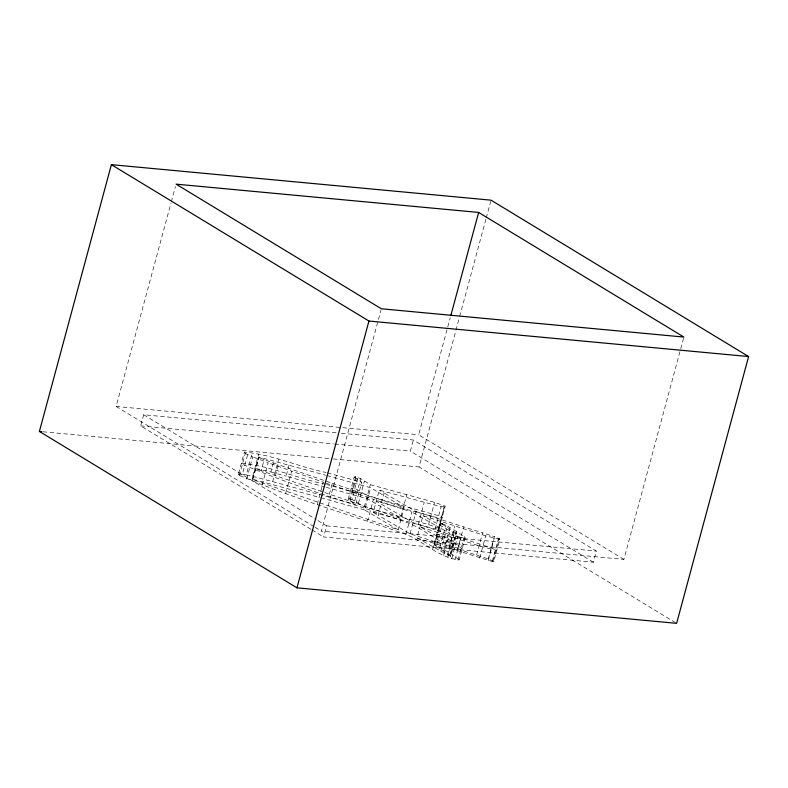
<?xml version="1.0" encoding="UTF-8"?>
<svg xmlns="http://www.w3.org/2000/svg" width="788" height="788" viewBox="0 0 788 788"><rect width="100%" height="100%" fill="white"/><g stroke="black" fill="none" stroke-linecap="round" stroke-linejoin="round"><path stroke-width="0.59" stroke-dasharray="3.94 2.96" d="M314.028 526.64L116.112 406.46L170.996 203.058M171.311 201.876L175.458 186.51M311.014 529.319L140.668 425.875L143.672 414.764L336.486 432.799M416.98 537.928L492.224 561.558L493.79 561.48L499.789 539.248L485.704 535.84L422.979 515.687L416.98 537.928L447.486 554.831L450.775 556.269L456.774 534.037L455.947 532.816L440.118 522.956L445.9 525.025L464.368 536.461L465.186 537.652L459.187 559.894C439.468 557.894 423.767 541.661 405.928 534.323C350.049 514.692 292.555 498.38 238.222 474.888L244.379 452.125C272.323 454.469 298.77 466.939 326.153 472.495M239.296 475.745L245.295 453.514L244.379 452.125M238.222 474.888L238.38 474.356L242.369 474.297L248.368 452.066M242.369 474.297L246.299 474.947L252.298 452.716M246.693 479.065L252.692 456.833L245.295 453.514M246.299 474.947L252.662 476.395L258.661 454.164M326.921 475.568L370.685 487.713L404.165 507.62L398.167 529.851L252.406 479.547L258.789 457.03L325.739 475.243M252.406 479.547L258.789 457.03M252.79 479.262L259.252 457.119M326.291 487.339L367.681 498.834L401.171 518.74L261.124 470.722L264.128 459.611L258.405 457.316M262.158 484.955L268.156 462.723L252.692 456.833M261.124 470.722L255.411 468.436L270.905 471.982L273.899 460.862M252.662 476.395L272.678 481.645L278.676 459.414M275.357 475.814L278.351 464.703L264.128 459.611M325.109 487.014L286.083 476.179L289.078 465.068M285.67 493.396L291.668 471.165L268.156 462.723M317.249 504.409L323.247 482.177L291.668 471.165M329.325 494.401L332.319 483.29L278.351 464.703M683.56 338.249L623.899 559.391L321.356 531.092L381.028 309.95M341.371 433.262L413.375 439.999L596.339 551.098L593.344 562.208L323.632 536.983L326.636 525.862L317.17 520.119M354.186 477.045L361.761 482.295L355.762 504.527L348.188 499.277L354.186 477.045L355.654 476.651L360.727 478.69L370.33 484.669L434.582 502.35L445.259 506.132L439.261 528.364L438.355 528.827L435.134 529.014L373.256 512.318L379.255 490.087L441.132 506.782L445.259 506.132M348.188 499.277L349.655 498.883L355.654 476.651M350.049 501.06L356.048 478.828M439.261 528.364L428.583 524.581L364.332 506.901L351.931 499.484L357.929 477.252M354.728 500.922L360.727 478.69M358.402 503.345L364.401 481.104M364.332 506.901L370.33 484.669M398.167 529.851L364.686 509.944L370.685 487.713M367.425 521.538L373.423 499.306L323.247 482.177M493.79 561.48L488.304 558.889L410.075 533.821L378.132 515.273L384.13 493.042L379.255 490.087M593.344 562.208L410.371 451.11L413.375 439.999M623.899 559.391L418.655 434.769L450.244 317.692M400.806 516.839L406.805 494.608M675.562 622.707L419.058 466.959L459.365 317.554M459.69 316.372L485.92 219.143M486.245 217.951L490.727 201.354M405.928 534.323L411.927 512.092L373.423 499.306M410.075 533.821L416.074 511.589L384.13 493.042M418.241 524.71L424.239 502.478M428.583 524.581L434.582 502.35M435.134 529.014L441.132 506.782M432.642 549.325L438.64 527.083L411.927 512.092M438.355 528.827L444.353 506.595M450.775 556.269L449.948 555.048L434.119 545.188L444.757 505.482M434.119 545.188L440.571 522.779M435.153 545.936L441.152 523.705M459.187 559.894L450.746 553.511L436.552 545.641L442.551 523.409M439.901 547.256L445.9 525.025M440.758 551.295L446.757 529.063L422.979 515.687M443.693 551.029L449.692 528.797M443.624 555.284L449.623 533.052L438.64 527.083M448.776 548.231L454.774 526M447.486 554.831L453.484 532.599L446.757 529.063M447.86 557.215L453.858 534.983L449.623 533.052M449.948 555.048L455.947 532.816M450.746 553.511L456.744 531.279M451.672 558.672L457.67 536.441L453.858 534.983M457.68 549.098L463.679 526.867L416.074 511.589M455.06 559.657L461.059 537.426L465.186 537.652M458.025 560.15L464.368 536.461M476.632 555.067L482.63 532.836L463.679 526.867M479.705 558.071L485.704 535.84M488.304 558.889L494.303 536.658L482.63 532.836M488.264 560.613L494.263 538.381M492.224 561.558L498.223 539.327M493.15 560.751L499.149 538.519L494.303 536.658M116.112 406.46L418.655 434.769M140.668 425.875L333.491 443.92M334.713 444.028L410.371 451.11M43.074 431.785L332.103 458.823M333.324 458.941L419.058 466.959M326.636 525.862L596.339 551.098M253.253 479.36L319.741 497.474M349.655 498.883L351.931 499.484M327.345 472.82L361.761 482.295M325.533 484.256C297.342 478.543 270.126 465.738 241.374 463.245L241.227 463.768C295.549 487.27 353.054 503.571 408.923 523.212C426.771 530.551 442.472 546.783 462.192 548.773L453.75 542.4L442.905 536.145L437.123 534.077L452.952 543.937L453.78 545.158L419.984 526.808L482.709 546.961L496.795 550.369L491.298 547.778L413.07 522.7L376.26 501.207L438.138 517.903L441.349 517.716L442.255 517.243L441.753 516.603L367.326 495.78L354.935 488.373L351.192 488.166L358.767 493.416L326.715 484.59M272.678 481.645L355.762 504.527M270.905 471.982L286.083 476.179M320.923 497.799L364.686 509.944M457.67 536.441L461.059 537.426M434.572 545.02L436.552 545.641M332.319 483.29L404.165 507.62M453.484 532.599L456.774 534.037M373.256 512.318L378.132 515.273M143.672 414.764L316.116 519.479M315.072 527.27L321.356 531.092M312.068 529.96L323.632 536.983M499.149 538.519L499.789 539.248"/><path stroke-width="1.18" d="M39.4 431.44L111.384 164.653L491.042 200.172L748.6 356.56L676.616 623.347L296.958 587.828L39.4 431.44L41.853 431.666M296.958 587.828L368.942 321.041L111.384 164.653M450.884 315.328L478.641 212.445L176.098 184.146L381.343 308.768L683.885 337.067L478.641 212.445M368.942 321.041L748.6 356.56"/></g></svg>
